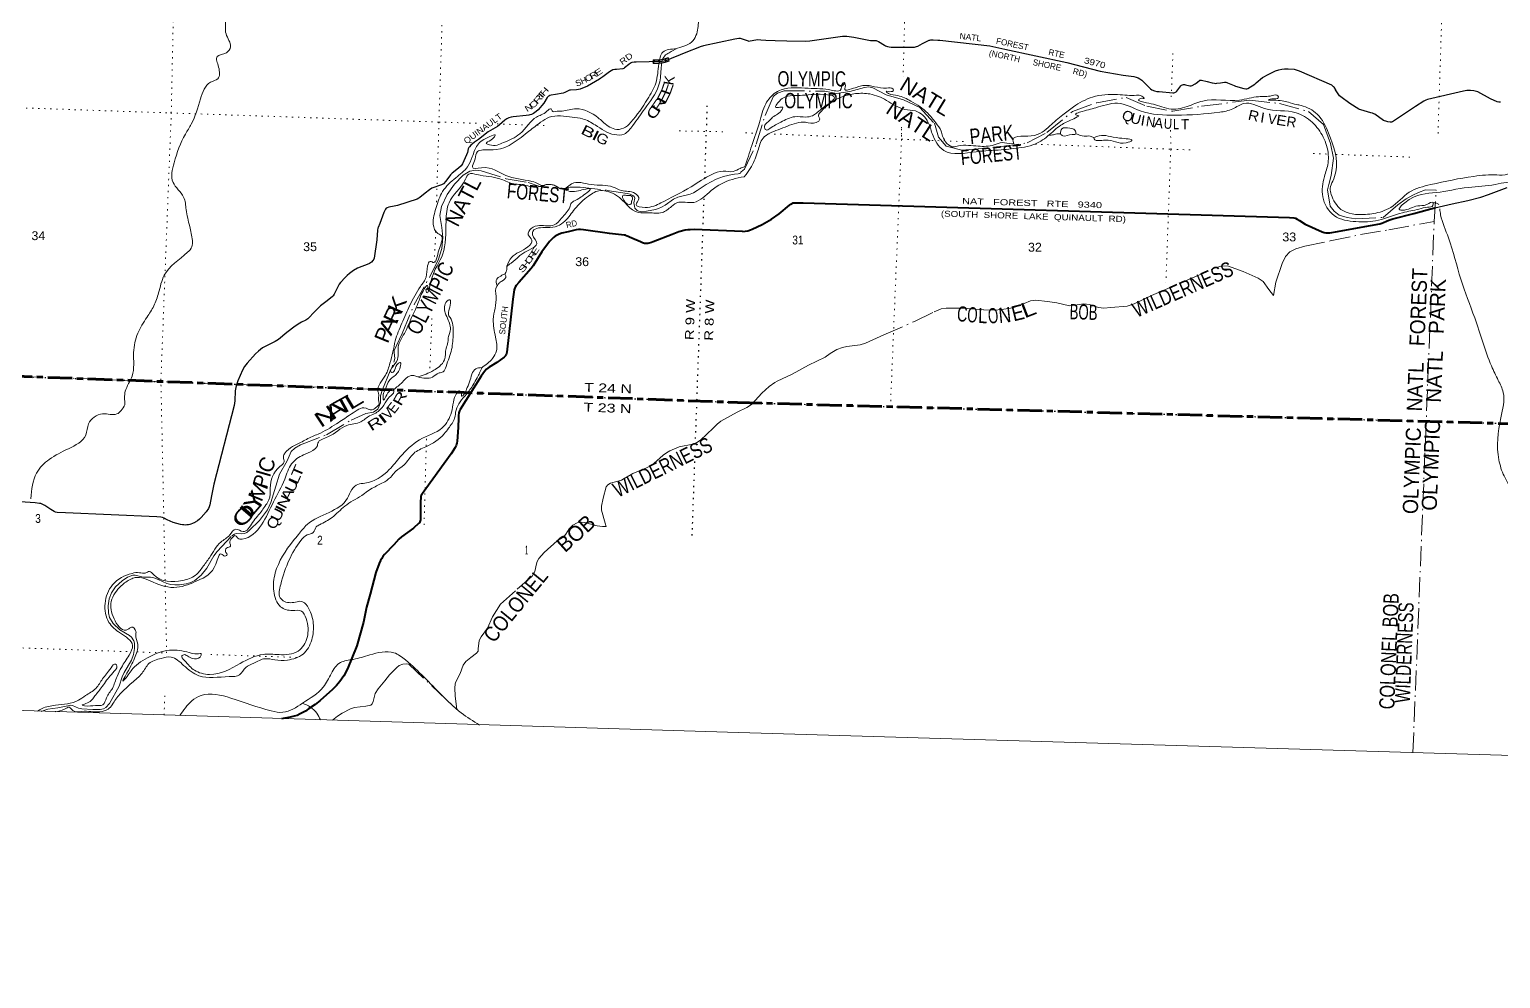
# Model space of a CAD drawing. Header units: feet. Extents: x -745759 to -493183, y 5472 to 195788.
# Drawn here: x -697436 to -668343, y 5472 to 24254 of the extents above; entities that cross this region are included whole.
import ezdxf
from ezdxf.enums import TextEntityAlignment as Align

# ---------------------------------------------------------------- set-up
doc = ezdxf.new("R2010")
doc.units = ezdxf.units.FT
doc.header["$LTSCALE"] = 80
for name, pattern in [('DOT_DASHED', [7.7, 5, -1.2, 0.3, -1.2]), ('DOTTED', [1.5, 0.3, -1.2]), ('LONG_DASH_SHORT_DASH', [9.9, 6, -1.2, 1.5, -1.2])]:
    doc.linetypes.add(name, pattern=pattern)
for name, color, linetype, lineweight in [('11', 7, 'LONG_DASH_SHORT_DASH', 60), ('26', 7, 'Continuous', 40), ('29', 7, 'Continuous', 25), ('31', 7, 'Continuous', 13), ('39', 7, 'Continuous', 13), ('4', 7, 'Continuous', 13), ('44', 7, 'DOT_DASHED', 13), ('6', 7, 'DOTTED', 25), ('7', 7, 'DOTTED', 13)]:
    doc.layers.add(name, color=color, linetype=linetype, lineweight=lineweight)
for name, color, linetype in [('27', 7, 'Continuous'), ('30', 7, 'Continuous'), ('41', 7, 'Continuous')]:
    doc.layers.add(name, color=color, linetype=linetype)

msp = doc.modelspace()

# ---------------------------------------------------------------- linework, layer by layer
at = {"layer": '11'}
for p, q in [((-714484.61, 18001.32), (-683434.86, 16871.65)), ((-683434.86, 16871.65), (-652376.61, 16017.73))]:
    msp.add_line(p, q, dxfattribs=at)
at = {"layer": '26'}
for points in [[(-683332.39, 20256.7), (-683278.54, 20259.98), (-683227.96, 20271.12), (-683174.34, 20287.31), (-683141.86, 20300.77), (-682945.62, 20393.69), (-682759.55, 20501.92), (-682610.87, 20603.43), (-682404.1, 20778.7), (-682378.65, 20797.01), (-682355.39, 20811.18), (-682331.11, 20819.28), (-682301.98, 20824.03), (-682136.83, 20821.11), (-672515.11, 20533.36), (-672429.83, 20525.72), (-672395.43, 20515.6), (-672362.94, 20500.58), (-672316.52, 20473.08), (-672206.73, 20401.15), (-671872.72, 20250.03), (-671832.94, 20236.2), (-671798.54, 20230.13), (-671760.1, 20228.1), (-671722.2, 20229.4), (-671570.23, 20257.11), (-671099.45, 20342.85)], [(-671099.45, 20342.85), (-670733.41, 20409.51), (-670688.23, 20419.94), (-670656.36, 20431.57), (-670599.71, 20455.87), (-670553.17, 20480.16), (-670512.2, 20494.85), (-670474.58, 20506.6), (-670056.33, 20611.03), (-669651.22, 20723.05)], [(-683332.39, 20256.7), (-684288.58, 20292.17), (-684366.15, 20290.76), (-684412.43, 20290.76), (-684469.6, 20281.22), (-684591.43, 20245.12), (-684722.81, 20198.49), (-685099.15, 20047.64), (-685135.91, 20034.02), (-685178.1, 20022.9), (-685208.05, 20017.68), (-685238, 20014.95), (-685270.66, 20019.04), (-685310.14, 20031.3), (-685348.38, 20047), (-685522.82, 20123.65), (-685627.97, 20169.55), (-685649.75, 20179.08), (-685675.61, 20184.53), (-685729.8, 20191.36), (-685966.59, 20213.75), (-686478.71, 20286.67), (-686537.63, 20292.17), (-686578.75, 20292.81), (-686623, 20286.67), (-686782.75, 20250.34), (-686906.12, 20221.3), (-686958.52, 20202.92), (-687002.08, 20182.49), (-687040.19, 20159.33), (-687072.19, 20134.13), (-687152.22, 20053.6), (-687304.5, 19849.28), (-687475.31, 19577.06), (-687514.58, 19523.95), (-687757.02, 19244.21), (-687807.24, 19188.89), (-687830.38, 19150.75), (-687837.18, 19137.13), (-687848.68, 19102.27), (-687875.48, 18915.73), (-687995.6, 17865.64), (-688009.38, 17816.66), (-688024.36, 17792.14), (-688049.4, 17768.74), (-688196.07, 17665.01), (-688344.38, 17571.42), (-688394.6, 17530.63), (-688434.08, 17487.05), (-688505.85, 17391.6), (-688915.94, 16734.66), (-688929.56, 16705.25), (-688941.81, 16667.12), (-688949.98, 16615.36), (-688952.22, 16564.58), (-688959.06, 16373.31), (-688976.61, 16107.83), (-688981.98, 16064.43), (-688987.42, 16048.08), (-688996.95, 16019.48), (-689019.43, 15980.31), (-689096.36, 15856), (-689596.37, 15161.88), (-689665.98, 15070.83), (-689689.6, 15032.09), (-689694.56, 15020.44), (-689698.65, 14990.47), (-689704.27, 14903.59), (-689704.95, 14546.81), (-689706.14, 14526.7), (-689712.26, 14512.4), (-689718.39, 14496.74), (-689733.47, 14481.28), (-689839.56, 14386.21), (-690075.36, 14211.01), (-690130.15, 14165.09), (-690231.94, 14055.21), (-690416.04, 13862.08), (-690446.64, 13822.55), (-690468.42, 13787.14), (-690492.92, 13742.19), (-690519.04, 13684.25), (-690585.78, 13507.17), (-690697.79, 13077.68), (-690769.49, 12818.12), (-690828.27, 12525.86), (-690961.83, 12056.8), (-691144.94, 11603.82), (-691220.49, 11464.22), (-691297.39, 11350.48), (-691364.78, 11268.08), (-691444.4, 11189.76), (-691683.97, 10971.84), (-691785.39, 10893.53), (-691915.37, 10808.39), (-691977.32, 10764.13), (-692081.44, 10710.33), (-692142.02, 10679.69), (-692203.6, 10662.67), (-692280.82, 10645.41), (-692450.35, 10613.37)]]:
    msp.add_lwpolyline(points, dxfattribs=at)
at = {"layer": '29'}
for points in [[(-683218.54, 24017.64), (-683351.39, 24065.56), (-683375.89, 24072.37), (-683408.35, 24073.39), (-683483.42, 24062.84), (-684102.76, 23925.27), (-684169.37, 23906.47), (-684252.49, 23878.96), (-684387.71, 23825.41), (-684747.4, 23676.71), (-684851.42, 23633.8), (-684882.72, 23624.27), (-684922.57, 23620.34), (-685436.45, 23608.07), (-685478.24, 23605.88), (-685522.48, 23597.03), (-685538.82, 23591.58), (-685549.03, 23585.45), (-685585.12, 23560.85), (-685666.09, 23491.47), (-685679.7, 23480.57), (-685703.06, 23472.24), (-685826.23, 23462.44), (-685856.65, 23460.14), (-685900.21, 23450.61), (-685934.24, 23436.99), (-685966.86, 23414.94), (-686098.7, 23315.45)], [(-683218.54, 24017.64), (-683107.2, 24043.12), (-683073.81, 24048.18), (-683037.48, 24051.66), (-682970.62, 24049.19), (-682870.55, 24040.62), (-682689.29, 24037.22), (-682455.74, 24030.23), (-682079.13, 24023), (-682002.46, 24027.92), (-681354.85, 24118.28), (-681316.55, 24123.08), (-681270.02, 24119.03), (-681133.75, 24099.57), (-680805.13, 24037.32), (-680773.8, 24034.51), (-680713.1, 24034.51), (-680693.87, 24033.49), (-680676.4, 24029.44), (-680643.29, 24015.27), (-680528.97, 23940.36), (-680508.11, 23929.65), (-680469.28, 23917.08), (-680433.88, 23909.99), (-680392.91, 23902.4), (-680355.88, 23898.89), (-679962.45, 23900.88), (-679932.1, 23902.91), (-679912.34, 23905.78), (-679890.62, 23913.03), (-679869.38, 23922.14), (-679775.27, 23974.26), (-679640.34, 24038.78), (-679626.58, 24043.61), (-679608.37, 24044.63), (-679561.83, 24045.64), (-679472.93, 24043.85), (-679431.83, 24041.08), (-678442.69, 23926.34), (-678144.39, 23860.97), (-676919, 23598.52), (-676259.07, 23429.59), (-675804.15, 23345.42), (-675598.64, 23319.33), (-675552.1, 23309.21), (-675511.63, 23295.03), (-675475.21, 23276.81), (-675438.31, 23247.79), (-675266.09, 23077.31), (-675238.49, 23058.16), (-675187.9, 23039.94), (-675139.34, 23027.79), (-675092.44, 23021.72), (-674825.73, 23001.47), (-674803.98, 22999.95), (-674784.64, 23004.45), (-674770.6, 23010.08), (-674759.47, 23018.18), (-674746.82, 23031.84), (-674665.77, 23137.99), (-674650.21, 23149.77), (-674630.99, 23156.86), (-674612.78, 23160.91), (-674594.57, 23160.91), (-674574.33, 23156.86), (-674488.54, 23134.7), (-674469.12, 23134.59), (-674460.01, 23135.6), (-674442.82, 23141.67), (-674380.5, 23175.83), (-674360.87, 23189.25), (-674303.21, 23237.84), (-674289.81, 23247.21), (-674281.51, 23251.5), (-674270.58, 23252.27), (-674256.67, 23249.99), (-674143.31, 23223.17), (-674043.21, 23195.34), (-674001.33, 23186.67), (-673974.42, 23185.22), (-673953.17, 23187.24), (-673884.08, 23199.29), (-673801.93, 23207.99), (-673793.59, 23207.75), (-673774.87, 23207.75), (-673754.13, 23203.19), (-673739.97, 23197.62), (-673613.79, 23140.8), (-673588.22, 23132.33), (-673421.8, 23083.23), (-673379.98, 23075.34), (-673362.11, 23077.16), (-673341.87, 23087.28), (-673201.74, 23172.83), (-673173.94, 23193.57), (-673049, 23299.36), (-673025.22, 23318.08), (-672951.04, 23352.87)], [(-686098.7, 23315.45), (-686134.33, 23285.8), (-686163.45, 23266.59), (-686399.82, 23131.73), (-686547.45, 23071.29), (-686574.68, 23063.11), (-686615.93, 23056.63), (-686736.66, 23050.86), (-686757.07, 23048.13), (-686780.21, 23038.6), (-686846.91, 23007.27), (-686884.04, 22991.42), (-687032, 22964.33), (-687118.47, 22949.38), (-687145.69, 22942.57), (-687163.93, 22934.68), (-687177, 22924.86), (-687194.69, 22903.07), (-687263.49, 22797.05), (-687375.11, 22659.84), (-687413.16, 22627.26), (-687470.33, 22590.49), (-687507.08, 22572.78), (-687537.03, 22561.89), (-687558.81, 22555.08), (-687612.7, 22547.19), (-687867.16, 22525.85), (-687909.99, 22518.3), (-687953.55, 22503.32), (-687993.03, 22486.98), (-688034.66, 22459.13), (-688138, 22367.79), (-688180.03, 22335.2), (-688317.67, 22254.75), (-688363.18, 22224.68), (-688557.9, 22072.23), (-688632.11, 22023.21), (-688675.62, 21989.66), (-688709.69, 21960.55), (-688733.52, 21932.63), (-688748.49, 21913.56), (-688757.65, 21891.74), (-688774.35, 21819.58), (-688790.13, 21771.92), (-688869, 21593.25), (-688898.22, 21552.63), (-688948.52, 21509.35), (-689078.88, 21411.1), (-689109.88, 21378.97), (-689199.48, 21248), (-689250.08, 21200.55), (-689284.11, 21178.75), (-689325.32, 21163.7), (-689440.65, 21125.64), (-689478.23, 21110.58), (-689522.32, 21082.05), (-689612.61, 21012.47), (-689717.65, 20924.74), (-689733.99, 20912.48), (-689767.76, 20896.94), (-690158.68, 20768.11), (-690225.91, 20753.7), (-690330.19, 20735.42), (-690363.81, 20726.27), (-690379.19, 20716.35), (-690391.44, 20698.64), (-690427.59, 20631.74), (-690505.9, 20412.73), (-690540.49, 20337.03), (-690545.93, 20317.96), (-690552.81, 20283.34), (-690565.68, 20092.28), (-690621.47, 19728.89), (-690627.85, 19705.39), (-690641.89, 19678.5), (-690673.88, 19649.21), (-690708.59, 19624.02), (-690756.49, 19599.02), (-690865.81, 19560.68), (-690947.48, 19526.63), (-691024.39, 19483.4), (-691109.46, 19425.84), (-691155.74, 19383.62), (-691194.4, 19346.22), (-691283.69, 19246.06), (-691310.91, 19210.64), (-691344.52, 19145.85), (-691407.59, 19015), (-691429.34, 18984.55), (-691444.31, 18969.57), (-691512.1, 18907.79), (-691575.55, 18859.79)], [(-672951.04, 23352.87), (-672792.93, 23432.78), (-672728.3, 23455.25), (-672671.64, 23466.39), (-672614.99, 23473.47), (-672581.6, 23474.49), (-672541.83, 23473.66), (-672421.76, 23465.38), (-672367.13, 23449.18), (-672325.3, 23436.94), (-671688.94, 23153.8), (-671660.98, 23133.35), (-671648.37, 23121.85), (-671638.73, 23111.08), (-671609.11, 23060.69)], [(-668342.43, 22813.13), (-668376.98, 22813.37), (-668412.55, 22821.28), (-668539.26, 22877.1), (-668792.94, 23015.07), (-668819.88, 23025.71), (-668873.96, 23038.8), (-668937.2, 23042.75), (-669012.29, 23042.75), (-669078.62, 23033.41), (-669786.19, 22868.1), (-669823.47, 22854.91), (-669861.01, 22835.13), (-670025.18, 22730.93), (-670458.78, 22436.69), (-670479.97, 22425.85), (-670501.26, 22419.88), (-670526.95, 22417.9), (-670572.4, 22422.85), (-670614.89, 22435.7), (-670636.62, 22443.61), (-670655.87, 22451.12), (-670831.76, 22573.13), (-670852.61, 22585.22), (-670874.24, 22594.88), (-670906.85, 22605.75), (-671107.37, 22658.92), (-671130.64, 22667.05), (-671147.93, 22676.94), (-671326.3, 22789.67), (-671503.1, 22919.17), (-671525.37, 22941.9), (-671609.11, 23060.69)], [(-669651.22, 20723.05), (-669641.81, 20725.65), (-669297, 20800.01), (-668988.68, 20867.41), (-668730.16, 20934.33), (-668580.14, 20984.22), (-668209.24, 21122.32)], [(-691575.55, 18859.79), (-691677.66, 18782.54), (-691827.7, 18640.63), (-691894.85, 18562.33), (-691929.57, 18528.96), (-691969.56, 18502.46), (-692053.44, 18462.22), (-692088.14, 18442.47), (-692183.31, 18380.92), (-692346.79, 18257.62), (-692509.43, 18119), (-692574.76, 18076.09), (-692751.04, 17994.37), (-692824.85, 17951.79), (-692903.5, 17888.13), (-692966.06, 17831.74), (-693132.18, 17649.78), (-693180.25, 17585.23), (-693219.29, 17513.58), (-693313.22, 17301.61), (-693345.88, 17203.04), (-693363.58, 17132.21), (-693366.74, 17099.88), (-693377.19, 16903.4), (-693389.11, 16812.39), (-693787, 15257.96), (-693833.63, 15023.74), (-693870.97, 14843.67), (-693882.88, 14805.21), (-693896.93, 14773.97), (-693939.03, 14710.2), (-694040.3, 14593.52), (-694072.09, 14564.14), (-694112.24, 14532.81), (-694159.88, 14501.48), (-694168.05, 14496.72), (-694213.99, 14475.93), (-694242.24, 14464.71), (-694262.99, 14459.59), (-694288.52, 14453.13), (-694320.16, 14448.69), (-694350.45, 14447), (-694380.05, 14448.69), (-694411.7, 14451.09), (-694447.89, 14456.58), (-694591.31, 14499.89), (-694710.32, 14550.42), (-694769.34, 14579.45), (-694802.01, 14593.07), (-694837.43, 14599.21), (-694913.63, 14606.69), (-696724, 14685.53)], [(-696724, 14685.53), (-696889.83, 14693.12), (-696918.64, 14697.94), (-696947.22, 14711.56), (-697014.58, 14751.91), (-697130.98, 14831.42), (-697183.92, 14858.62), (-697212.65, 14869.55), (-697235.79, 14875), (-697321.88, 14885.62), (-697818.08, 14917.07)]]:
    msp.add_lwpolyline(points, dxfattribs=at)
at = {"layer": '31'}
for p, q in [((-685103.88, 23578.78), (-685102.64, 23653.76)), ((-684781.78, 23623.31), (-684804.63, 23694.74))]:
    msp.add_line(p, q, dxfattribs=at)
for points in [[(-685103.88, 23578.78), (-684986.2, 23576.83), (-684924.76, 23582.3), (-684867.12, 23595.82), (-684781.78, 23623.31)], [(-685102.64, 23653.76), (-684991.52, 23651.93), (-684938.23, 23657.55), (-684884.62, 23668.98), (-684804.63, 23694.74)], [(-684791.82, 23628.47), (-684869.26, 23603.53), (-684926.03, 23590.22), (-684986.49, 23584.84), (-685095.75, 23586.65), (-685094.77, 23645.63)], [(-685094.77, 23645.63), (-684991.17, 23643.92), (-684936.97, 23649.64), (-684882.55, 23661.24), (-684809.8, 23684.68), (-684791.82, 23628.47)]]:
    msp.add_lwpolyline(points, dxfattribs=at)
at = {"layer": '31', "linetype": 'DOTTED', "lineweight": 100}
msp.add_arc((-685035.26, 24268.52), 655.78, 264.04834, 291.63876, dxfattribs=at)
at = {"layer": '39'}
msp.add_line((-680491.47, 23008.69), (-680477.85, 23028.29), dxfattribs=at)
for points in [[(-687684.07, 42084.18), (-687864.32, 42061.72), (-688042.77, 42273.27), (-688207.68, 42768.89), (-688792.81, 43062.1), (-689691.75, 43379.53), (-690145.04, 43394.09), (-690335.53, 43186.33), (-690664.7, 42932.58), (-690910.54, 42637.81), (-690962.3, 42417.52), (-691081.25, 41937.08), (-691083.03, 41402.43), (-691123.24, 41165.62), (-690986.88, 40660.83), (-690889.65, 40252.14), (-690704.72, 39812.38), (-690491.49, 39555.32), (-689920.99, 38945.79), (-689581.78, 37994.61), (-689599.9, 37333.37), (-689573.65, 36973.36), (-689729.82, 36766.51), (-689736.05, 36520.54), (-689678.54, 36310.87), (-689399.27, 36158.63), (-689420.62, 35822.35), (-689626.93, 35443.59), (-689991.12, 34686.52), (-690087.56, 34336.51), (-690219.89, 34118.81), (-690364.09, 34028.61), (-690558.18, 33292.3), (-690584.33, 32812.92), (-690651.14, 32504.33), (-690789.55, 32105.22), (-690777.01, 31697.23), (-690992.22, 31413.59), (-691105.17, 31112.53), (-691228.77, 30914.73), (-691582.52, 30349.01), (-691879.85, 29781.48), (-691959.16, 29461.19), (-692084.98, 29257.4), (-692283.95, 28977.27), (-692359.64, 28584.22), (-692470.67, 28460.67), (-692637.73, 28229.96), (-692626.09, 27975.35), (-692644.65, 27842.77), (-692821.88, 27789.95), (-692953.14, 27604.5), (-692767.52, 27245.42), (-692841.16, 26733.26), (-692746.9, 26597.06), (-692640.75, 26153.78), (-692868.99, 25902.83), (-692935.04, 25676.95), (-693068.75, 25297.87), (-693235.34, 25081.27), (-693401.82, 25048.28), (-693559.38, 24980.7), (-693568.16, 24718.68), (-693560.05, 24298.72), (-693548.46, 24163.16), (-693458.12, 23910.05), (-693540.74, 23791.64), (-693722.81, 23714.76), (-693695.45, 23508.07), (-693713.29, 23276.6), (-693852.72, 23208.44), (-694053.31, 22879.94), (-694235.46, 22379.33), (-694351, 22181.27), (-694575.68, 21615.44), (-694596.77, 21226.69), (-694386.7, 20935.43), (-694336.52, 20687.65), (-694266.94, 20356.52), (-694213.88, 20074.35), (-694223.97, 19953.61), (-694310.36, 19843.39), (-694769.24, 19390.01), (-694881.86, 19038.5), (-694975.12, 18783.22), (-695113.84, 18555.64), (-695293.74, 18242.61), (-695375.14, 17859.83), (-695404.85, 17394.68), (-695540.02, 17092.33), (-695546.92, 16826.2)], [(-684619.43, 23882.32), (-684315.99, 24029.95), (-684240.82, 24166.76), (-684198.66, 24462.02), (-684144.02, 24647.92), (-683968.25, 24777.46), (-683633.07, 24849.42), (-683335.77, 24874.17), (-683192.4, 24870.72)], [(-684643.96, 23869), (-684908.47, 23802.82), (-684988.84, 23571.34), (-685049.95, 23191.95), (-685211.92, 22872.29), (-685543.82, 22416.85), (-685691.05, 22296.48), (-685860.95, 22281.76), (-686102.01, 22430.75), (-686188.29, 22504.15), (-686624.02, 22681.59), (-686901.78, 22638.05), (-687037.17, 22630.29), (-687085.59, 22629.83), (-687118.15, 22681.32), (-687202.44, 22633.58), (-687409.97, 22519.19), (-687737.68, 22188.71), (-688060.19, 22013.44), (-688338.01, 21967.89), (-688401.54, 21998.18), (-688310.6, 22063.86), (-688224.42, 22168.03), (-688330.46, 22133.1), (-688578.16, 21963.5), (-688678.74, 21730.65), (-688771.98, 21535.91), (-689005.19, 21317.41), (-689264.39, 21045.27), (-689391.98, 20728.54), (-689449.53, 20395.44), (-689356.75, 20214.9), (-689277.99, 20157.89), (-689280.96, 20069.2), (-689374.17, 19755.41), (-689438.59, 19638.43), (-689510.38, 19662.93), (-689561.7, 19575.8), (-689593.44, 19350.83), (-689702.47, 19166.68), (-689912.6, 18794.09), (-690069.74, 18437.96), (-690202.31, 18093.15), (-690248.08, 17870.64), (-690305.94, 17648.53), (-690394.57, 17411.26), (-690544.32, 17095.25), (-690528.41, 17028.15), (-690533.44, 16917.78), (-690520.32, 16848.31), (-690589.64, 16765.79), (-690655.6, 16723.52), (-690821.53, 16767.19), (-690954.23, 16718.99), (-691104.75, 16620.92), (-691364.6, 16449.69), (-691728.42, 16245.48), (-691840.91, 16198.65), (-692074.77, 16081.06), (-692232.8, 15999.38), (-692382.31, 15871.01), (-692413.21, 15791.29), (-692400.34, 15694.02), (-692482.02, 15603.83), (-692675.91, 15174.22), (-692699.79, 14942.95), (-692761.59, 14844.04), (-692835.89, 14733.44), (-693025.45, 14493.36), (-693210.83, 14317.72), (-693356.48, 14364.77), (-693473.21, 14251.49), (-693651.4, 14109.92), (-693875.56, 13800.33), (-694010.91, 13612.99), (-694151.43, 13452.05), (-694408.99, 13349.35), (-694985.75, 13470.79), (-695060.49, 13527.67), (-695144.23, 13496.06), (-695260.95, 13503.84), (-695406.61, 13490.36), (-695791.31, 13264.63), (-695940.8, 12896.14), (-695862.64, 12520.35), (-695637.85, 12307.31), (-695397.88, 12065.54), (-695464.87, 11871.97), (-695616.15, 11630.66), (-695700.8, 11451.78), (-695791.51, 11212.57)], [(-684619.43, 23882.32), (-684787.87, 23790.88), (-684872.56, 23731.05), (-684944, 23464.98), (-684993.35, 23135.65), (-685266.62, 22684.38), (-685501.6, 22352.95), (-685676.7, 22183.03), (-685866.68, 22170.97), (-686249.5, 22362.85), (-686495.53, 22483.75), (-686700.14, 22516.56), (-687155.99, 22515.06), (-687326.71, 22415.62), (-687558.57, 22237.44), (-688206.01, 21874.87), (-688468.38, 21869.17), (-688576.37, 21836.32), (-688623.61, 21690.54), (-688672.59, 21552.89), (-688675.22, 21534.81), (-688498.4, 21515.01), (-688015.45, 21362.28), (-687503.23, 21246.49), (-687351.73, 21187.61), (-687296.12, 21161.68), (-687216.41, 21181.9), (-687116.5, 21181.9), (-687044.65, 21167.3), (-686933.51, 21099.91), (-686821.25, 21119.01), (-686714.1, 21197.39), (-686325.27, 21184.89), (-685893.41, 21132.68), (-685730.3, 21064.89), (-685459.88, 21009.79), (-685384.96, 20898.42), (-685436.96, 20791.14), (-685259.48, 20730.95), (-684951.96, 20819.94), (-684348.25, 21141.55), (-683942.79, 21384.78), (-683716.73, 21450.15), (-683517.35, 21441.73), (-683382.16, 21503.97), (-683293.33, 21536.87)], [(-676680.77, 22538.43), (-676817.97, 22469.95), (-677041.22, 22357.67), (-677293.75, 22145.41), (-677591.62, 21966.8), (-677818.41, 21915.35), (-678220.26, 21870.18), (-678712.42, 21834.04), (-679355.28, 21858.73), (-679584.91, 22194.51), (-679660.82, 22414.68), (-679916.02, 22640.27), (-680122.77, 22670.73), (-680488.31, 22849.22), (-680813.08, 22976.05), (-681099.21, 22982.68), (-681796.18, 22612.38), (-681830.71, 22538.78), (-681806.19, 22483.57), (-681877.04, 22409.05), (-682086.49, 22417.4), (-682445.8, 22339.5), (-682631.54, 22266.44), (-682926.96, 22101.88), (-683029.46, 21850.78), (-683155.84, 21543.93), (-683263.67, 21381.76), (-683299.97, 21339.57)], [(-680477.85, 23028.29), (-680419.16, 23019.82), (-680346.91, 23051.44), (-680357.07, 23070.07), (-680484.84, 23093.22), (-680928.24, 23146.86), (-681181.09, 23074.59), (-681312.03, 23065.55), (-681302.99, 23109.89), (-681325.57, 23201.07), (-681344.77, 23193.86), (-681403.75, 23046.36), (-681456.52, 23033.93), (-681578.43, 23052), (-682033.62, 23087.59), (-682566.83, 23059.33), (-682706.24, 22984.87), (-682893.09, 22744.4), (-683011.7, 22362.66), (-683167.77, 21901.24), (-683233.24, 21691.18), (-683293.33, 21536.87)], [(-682806.56, 22442.17), (-682738.87, 22513.79), (-682550.59, 22669.49), (-682539.27, 22709.49), (-682595.62, 22713.21), (-682680.29, 22713.76), (-682633.18, 22803.11), (-682521.24, 22902.62), (-682148.76, 22949.86), (-681652.38, 22961.08), (-681517.12, 22900.5), (-681534.35, 22864.71), (-681678.97, 22752.07), (-681873.36, 22594.54), (-681951.46, 22546.47), (-682083.33, 22520.2), (-682296.88, 22526.65), (-682576.46, 22418.1), (-682796.05, 22293.6), (-682869.57, 22263.55), (-682899.51, 22339.1), (-682878.12, 22378.8), (-682806.56, 22442.17)], [(-665182.66, 22216.54), (-665244.52, 22180.57), (-665746.82, 21911.31), (-666028.98, 21653.55), (-666195.23, 21493.15), (-666271.94, 21489.03), (-666366.76, 21470.96), (-666754.62, 21465.68), (-667339.59, 21459.15), (-667739.99, 21356.27), (-667951.17, 21308.18), (-668136.57, 21311.77), (-668184.68, 21321.29), (-668152.2, 21328.38), (-668096.56, 21367.05), (-668099.29, 21409.49), (-668186.41, 21395.99), (-668416.94, 21374.72), (-668871.51, 21346.09), (-669723.45, 21182.22), (-670147.44, 21033.64), (-670513.62, 20732.02), (-670687.46, 20652.55), (-671015.99, 20591.87), (-671500.84, 20693.28), (-671691.48, 20985.51), (-671714.02, 21105.21), (-671661.08, 21252.9), (-671601.11, 21432.65), (-671742.94, 22197.49), (-671969.25, 22575.53), (-672288.58, 22748.59), (-672373.09, 22766.85), (-672540.15, 22812.03), (-672838.15, 22852.68), (-672932.97, 22861.72), (-672896.85, 22875.27), (-672782.58, 22880.54), (-672739.72, 22897.4), (-672746.47, 22939.97), (-672859.29, 22943.38), (-673130.17, 22921.31), (-673507.23, 22856.05), (-674233.35, 22836.87), (-674540.38, 22728.45), (-674903.9, 22682.41), (-675082.21, 22737.49), (-675452.45, 22827.83), (-675502.11, 22852.68), (-675456.96, 22888.82), (-675389.23, 22888.82), (-675434.54, 22934.49), (-675542.95, 22949.87), (-675915.58, 22963.15), (-676411.13, 22913.58), (-676790.02, 22723.29), (-677000.65, 22562.22), (-677255.32, 22345.99), (-677628.47, 22145.44), (-677980.77, 22033.04), (-677971.75, 21998.47), (-678000.2, 21991.26), (-678199.15, 22013.41), (-678360.23, 21969.56), (-678671.78, 21942.46), (-679062.21, 21946.7), (-679161.61, 21927.52), (-679376.83, 22141.82), (-679408.04, 22241.61), (-679513.88, 22406.2), (-679669.4, 22594.48), (-680004.81, 22834.61), (-680265.64, 22943.02), (-680446.25, 22983.68), (-680491.47, 23008.69)], [(-665164.28, 22101.26), (-665170.51, 22095.62), (-665236.52, 22047.19), (-665517.91, 21895.58), (-665748.18, 21723.93), (-666159.06, 21421.27), (-666276.46, 21367.07), (-666691.49, 21354.83), (-667161.44, 21349), (-667612.96, 21272.21), (-667874.84, 21227.03), (-668014.81, 21208.96), (-668217.99, 21222.52), (-668449.02, 21184.03), (-668981.07, 21127.49), (-669613.33, 21025.57), (-670238.68, 20820.54), (-670337.58, 20686.35), (-670285.45, 20676.7), (-669982.37, 20762.36), (-669802.82, 20788.3), (-669677.89, 20827.8), (-669679.63, 20771.36), (-669784.76, 20734.66), (-669956.34, 20698.52), (-670281.43, 20626.25), (-670760.04, 20477.18), (-671202.53, 20450.07), (-671631.73, 20568.12), (-671860.24, 20940.17), (-671827.76, 21340.65), (-671754.93, 21610.8), (-671749.91, 21774.05), (-671852.07, 22124.13), (-672066.94, 22415.08), (-672386.64, 22604.23), (-673010.31, 22687.7), (-673418.56, 22788.81), (-673639.66, 22680.5), (-673897.74, 22615.68), (-674761.63, 22556.8), (-675467.7, 22642.97), (-675918.83, 22791.77), (-676346.45, 22703.61), (-676671.55, 22613.26), (-676746.19, 22574.7), (-676680.77, 22538.43)], [(-677275.12, 22159.68), (-677184.16, 22168.32), (-677098.86, 22187.94), (-677048.5, 22186.41)], [(-677047.6, 22185.75), (-677017.13, 22288.35), (-676861.58, 22297.77), (-676759.89, 22260.4), (-676748.21, 22181.37), (-676815, 22173.3), (-676997.24, 22148.55), (-677048.5, 22186.41)], [(-676737.39, 22188.88), (-676580.1, 22139.98), (-676459.04, 22142.37), (-676391.35, 22114.1)], [(-676391.35, 22114.1), (-676279.37, 22149.04), (-675879.53, 22102.66), (-675634.93, 22056.93), (-675745.27, 22009.83), (-676162.99, 22064.83), (-676380.07, 22087.53), (-676391.35, 22114.1)], [(-687276.68, 21156.69), (-687464.49, 21132.72), (-687620.62, 21168), (-687887.62, 21204.83), (-688132.58, 21297.44), (-688585.59, 21380.6), (-688746.56, 21391.83), (-688812.59, 21287.01), (-689137.75, 20824.2), (-689196.13, 20460.32), (-689259.26, 19814.27), (-689509.09, 19216.17), (-689580.94, 19049.95), (-689594.41, 19099.37), (-689555.87, 19147.84), (-689560.7, 19184.32), (-689629.48, 19117.93), (-689738.86, 18863.17), (-689878.26, 18554.89), (-689998.46, 18278.28), (-690143.97, 17968.19), (-690179.89, 17678.78), (-690277.71, 17468.04), (-690265.69, 17465.64), (-690153.04, 17637.57), (-690103.87, 17660.2), (-690102.75, 17573.4), (-690225.88, 17389.7), (-690310.91, 17319.8), (-690402.14, 17124.99), (-690437.82, 17023.23), (-690433.28, 16918.16), (-690388.47, 16991.37), (-690232.58, 17129.63), (-690227.95, 17087.1), (-690316.15, 16983), (-690426.51, 16819.07), (-690587.04, 16662.8), (-690707.93, 16606.16), (-690885.31, 16488.77), (-691155.89, 16418.77), (-691534.62, 16190.83), (-691732.48, 16064.01), (-691742.16, 16015.9), (-691834.05, 15922), (-692018.47, 15835.1), (-692250.25, 15658.93), (-692387.51, 15354.63), (-692610.35, 14903.75), (-692847.43, 14449.3), (-693229.93, 14169.02), (-693316.08, 14185.91), (-693358.78, 14235.71), (-693434.95, 14189.73), (-693472.57, 14090.05), (-693460.5, 14029.13), (-693540.42, 13991.34), (-693549.43, 13902.85), (-693524.53, 13863.71), (-693569.93, 13832.89), (-693637.21, 13871.37), (-693750.74, 13673.24), (-694106.45, 13349.72), (-694522.44, 13213.77), (-694991.02, 13313.57), (-695344.91, 13405.65), (-695430.67, 13374.11), (-695620.54, 13245.02), (-695816.43, 12936.54), (-695763.44, 12591.82), (-695522.87, 12368.19), (-695467.59, 12392.64), (-695420.04, 12427.43), (-695330.14, 12341.82), (-695332.5, 12271.27), (-695294.19, 12090.46), (-695355.89, 11813.99), (-695543.53, 11450.77), (-695586.93, 11359.34), (-695553.61, 11390.56), (-695389.04, 11607.22), (-695050.27, 11846.54), (-694610.38, 11973.65), (-694235.33, 11911.16), (-694090.48, 11900.45), (-694042, 11902.93), (-694041.13, 11868.6), (-694172.56, 11798.16), (-694284.1, 11840.08), (-694365.35, 11883.05)], [(-683299.97, 21339.57), (-683534.64, 21286.92), (-683953.53, 21064.3), (-684298.14, 20831.22), (-684465.49, 20832.56), (-684596.58, 20832.74), (-684738.49, 20750.53), (-684924.06, 20629.38), (-685190.4, 20625.83), (-685389.92, 20629.34), (-685824.27, 20969.04), (-685991.2, 21043.01), (-686141.69, 21066), (-686379.31, 20956.6), (-686649.99, 20702.99), (-686849.82, 20457.19), (-686988.05, 20364.78), (-687200.93, 20331.27), (-687479.71, 20257.49), (-687487.98, 20191.17), (-687401.18, 20012.84), (-687513.48, 19911.52), (-687679.84, 19822.03), (-687754.46, 19761.88), (-687912.17, 19629.74), (-687996.87, 19565.3)], [(-687996.87, 19565.47), (-687898.25, 19744.3), (-687580.77, 19950.01), (-687497.67, 20082.53), (-687570.65, 20191.81), (-687514.08, 20315.1), (-687346.78, 20372.27), (-687057.95, 20385.19), (-686912.33, 20517.72), (-686751.72, 20736.53), (-686716.65, 20820.15), (-686630.08, 20875.88), (-686407.16, 21028.12), (-686344.29, 21098.74), (-686431.13, 21095.48), (-686575.58, 21057.75), (-686747.16, 21048.25), (-686886.4, 21099.12)], [(-685525.39, 20860.56), (-685507.18, 20922.53), (-685528.26, 20955.49), (-685630.67, 20968.87), (-685699.23, 20969.06), (-685684.27, 20873.74), (-685572.14, 20789.43), (-685539.77, 20792.42), (-685528.01, 20842.49), (-685525.39, 20860.56)], [(-669668.93, 20821.42), (-669609.64, 20817.66), (-669562.65, 20783.58)], [(-669544.61, 20699.99), (-669528.01, 20587.23), (-669372.73, 20128.63), (-669127.75, 19308.22), (-668854.79, 18545.46), (-668523.13, 17593.32), (-668388.71, 17308.84), (-668291.14, 17071.87), (-668338.87, 16568.97), (-668376.55, 15736.93), (-668273.46, 15417.08), (-668016.93, 14907), (-667933.59, 14535.3), (-667788.44, 14206.11), (-667307.95, 13634.79), (-667191.2, 13300.41), (-667278.23, 13093.23), (-667560.98, 12881.89), (-668002.9, 12477.65), (-668041.21, 12281.1), (-667987.96, 12176.61), (-667873.78, 12086.41), (-667773.86, 12057.16), (-667618.46, 11995.98)], [(-688037.51, 19408.75), (-688001.92, 19479.27), (-687996.2, 19529.53), (-687996.87, 19565.47)], [(-688187.18, 19178.85), (-688195.09, 19311.95), (-688116.44, 19371.98), (-688030.61, 19405.54), (-688013.49, 19374.72), (-688093.56, 19272.37), (-688149.37, 19231.79), (-688181.55, 19185.29)], [(-689756.4, 17376.64), (-689464.01, 17375.31), (-689334.25, 17455.89), (-689256.89, 17477.62), (-689196.83, 17584.65), (-689086.7, 17922.11), (-689056.02, 18235.9), (-689118, 18552.66), (-689141.1, 18585.69), (-689141.82, 18684.58), (-689134.46, 18904.28), (-689179.86, 18873.45), (-689211.73, 18644.45), (-689151.99, 18501.29), (-689119.88, 18256.11), (-689148.77, 18176.33), (-689158.66, 18061.63), (-689194.95, 17941.73), (-689230.72, 17716.89), (-689327.92, 17584.82), (-689441.42, 17507.76), (-689593.21, 17431.93), (-689751.84, 17376.62)], [(-688489.85, 17560.14), (-688275.84, 17744.72), (-688200.33, 17891.61), (-688219.42, 18164.62), (-688262.13, 18515.07), (-688208.52, 18971.38), (-688187.46, 19178.53), (-688181.55, 19185.29)], [(-688487.68, 17561.86), (-688581.2, 17359.05), (-688658.66, 17223.14), (-688795.63, 17034.45), (-688999.94, 16719.97), (-689027.39, 16562.25), (-689149.12, 16360.35), (-689233.55, 16248.05), (-689598.99, 15995.46), (-689837.35, 15863.89), (-690026.43, 15637.93), (-690190.05, 15510.01), (-690265.54, 15423.66), (-690410.76, 15303.22), (-690628.29, 15191.16), (-690865.51, 15033.33), (-691199.45, 14818.07), (-691450.85, 14598.14), (-691699.75, 14452.78), (-691765.77, 14408.5), (-691823.88, 14299.39), (-691942.49, 14250.73), (-692067.15, 14141.74), (-692299.91, 13755.76), (-692467.42, 13270.82), (-692476.34, 13004.77), (-692271.81, 12909.41), (-692033.13, 12929.99), (-691914.5, 12799.06), (-691823.63, 12501.55), (-691852.7, 12175.6), (-692025.54, 11892.62), (-692334.01, 11775.41), (-692584.02, 11777.39), (-692776.82, 11801.74), (-692999.66, 11712.05), (-693157.82, 11626.33), (-693279.54, 11484.96), (-693488.53, 11447.29), (-694082.91, 11464.37), (-694386.61, 11669.85), (-694633.24, 11833.14), (-694833.77, 11807.3), (-695073.19, 11704.02), (-695208.61, 11514.66), (-695410.65, 11323.41), (-695560.43, 11186.98), (-695728.02, 11000.68), (-695879.9, 10801.76), (-696040.88, 10752.46), (-696403.71, 10758.06), (-696574.62, 10773.64), (-696647, 10840.54), (-696740.95, 10805.22), (-696924.2, 10750.88)], [(-694365.35, 11883.05), (-694422.64, 11858.66), (-694373.16, 11770.31), (-694172.07, 11572.16), (-693872.31, 11489.89), (-693270.09, 11706.61), (-692816.36, 11885.74), (-692497.85, 11881.56), (-692122.37, 11952.23), (-691943.96, 12220.91), (-691965.64, 12596.91), (-692057.48, 12745.14), (-692234.63, 12754.87), (-692470.06, 12831.04), (-692604.92, 13140.05), (-692574.76, 13498.25), (-692218.72, 14132.49), (-692115.68, 14258.32), (-691943.66, 14456.58), (-691145.69, 14977.76), (-691061.31, 15148.58), (-690942.9, 15251.71), (-690802.94, 15275.47), (-690320.05, 15542.44), (-690101.88, 15793.7), (-689719.44, 16132.5), (-689271.74, 16372.36), (-689090.03, 16679.27), (-688980.09, 17071.22), (-688946.7, 17104.45), (-688899.5, 17068.63), (-688881.72, 16997.44), (-688842.78, 17027.72), (-688791.14, 17133.29), (-688731.1, 17279.12), (-688609.5, 17537.53), (-688488.35, 17560.42)], [(-690229.9, 17128.22), (-690066.54, 17269.57), (-689906.89, 17399.63), (-689834.16, 17403.35), (-689756.4, 17376.64)], [(-695546.92, 16826.2), (-695708.33, 16643.74), (-695988.63, 16644.67), (-696265.41, 16449.77), (-696323.28, 16227.66), (-696665.15, 15956.16), (-697043.27, 15746.35), (-697294.34, 15475.97), (-697410.78, 14967.09)], [(-694459.91, 10674.48), (-694224.64, 10966.5), (-694041.55, 11073.61), (-693452.35, 11022.39), (-692658.09, 10770.89), (-692423.12, 10741.14), (-692035.87, 10922.4), (-691625.9, 11240.14), (-691465.48, 11513.44), (-691287.01, 11723.61), (-691030.74, 11788.01), (-690705.09, 11876.42), (-690227.67, 11919.6), (-689997.77, 11775.94), (-689286.69, 11086.49), (-688896.04, 10730.79), (-688538.35, 10488.92)], [(-695791.51, 11212.57), (-695912.76, 11024.77), (-695985.85, 10889.91), (-696127.55, 10874.29), (-696345.47, 10871.2), (-696391.4, 10884.78), (-696321.89, 10912.82), (-696156.06, 11046.72), (-696017.08, 11221.83), (-695841.69, 11460.35), (-695730.59, 11585.91), (-695706.14, 11653.73), (-695735.01, 11695.01), (-695822.19, 11621.14), (-695990.92, 11400.57), (-696124.19, 11215.18), (-696328.71, 11070.42), (-696466.86, 10980.03), (-696921.99, 10879.64), (-697186.25, 10817.51), (-697282.5, 10762.59)], [(-692038.83, 10920.72), (-691877.13, 10844.66), (-691754.2, 10721.67), (-691680.35, 10589.69)]]:
    msp.add_spline(points, degree=3, dxfattribs=at)
at = {"layer": '4'}
msp.add_lwpolyline([(-739699.92, 195787.95), (-708889.59, 194791.67), (-678077.93, 193837.75), (-647264.98, 192926.23), (-616450.81, 192057.09), (-585635.48, 191230.34), (-554819.03, 190445.97), (-524001.53, 189704), (-493183.05, 189004.41), (-497222.97, 5471.78), (-528293.91, 6177.09), (-559363.85, 6925.15), (-590432.73, 7715.93), (-621500.49, 8549.46), (-652567.08, 9425.72), (-683632.43, 10344.71), (-714696.49, 11306.44), (-745759.19, 12310.89)], close=True, dxfattribs=at)
msp.add_lwpolyline([(-739699.92, 195787.95), (-708889.59, 194791.67), (-678077.93, 193837.75), (-647264.98, 192926.23), (-616450.81, 192057.09), (-585635.48, 191230.34), (-554819.03, 190445.97), (-524001.53, 189704), (-493183.05, 189004.41), (-497222.97, 5471.78), (-528293.91, 6177.09), (-559363.85, 6925.15), (-590432.73, 7715.93), (-621500.49, 8549.46), (-652567.08, 9425.72), (-683632.43, 10344.71), (-714696.49, 11306.44), (-745759.19, 12310.89)], close=True, dxfattribs=at)
at = {"layer": '44'}
for points in [[(-683295.58, 21486.2), (-683061.24, 21981.82), (-682889, 22551.26), (-682726.65, 22925.44), (-682644.37, 22993.87), (-682509.73, 23035.88), (-681703.74, 23033.96), (-681472.6, 22984.14), (-681214.32, 23025.37), (-680920.49, 23103.2), (-680834.74, 23116.84), (-680754.57, 23095.1), (-680490.78, 22961.39), (-680149.28, 22858.44), (-679827.41, 22705.67), (-679540.39, 22398.7), (-679460.13, 22118.07), (-679304.14, 21944.05), (-678996.14, 21866.29), (-678264.84, 21927.08), (-677706.2, 22009.16), (-677315.25, 22211.18), (-676807.05, 22627.43), (-676330.25, 22802.69), (-675744.72, 22908.16), (-675338.83, 22734.73), (-674826.01, 22632.7), (-674254.69, 22734.57), (-673304.01, 22853.31), (-672715.5, 22789.34), (-672141.9, 22631.06), (-671843.42, 22370.12), (-671709.51, 21997.16), (-671649.75, 21705.05), (-671696.38, 21359.67), (-671739.94, 21183.56), (-671765.23, 21079.48), (-671712.42, 20757.33), (-671630.6, 20655.29), (-671532.32, 20580.58), (-671373.63, 20529.77), (-671206.14, 20504.29), (-670663.17, 20534.42), (-670375.59, 20783.88), (-670207.96, 20901.47), (-670079.81, 20970.6), (-669969.21, 21024.97), (-669828.79, 21076), (-669617.21, 21075.72)], [(-690453.41, 17127), (-690229.08, 17668.12), (-690209.3, 17743.91), (-690224.19, 17861.16), (-690220.28, 17898.92), (-690063.79, 18237.07), (-689827.49, 18808.14), (-689502.89, 19390.18), (-689351.61, 19690.67), (-689277.94, 19916.09), (-689258.31, 20133.63), (-689279.8, 20333.44), (-689318.95, 20574.39), (-689286.5, 20751.79), (-689173.49, 20990.11), (-689029.74, 21189.91), (-688858.52, 21372.38), (-688729.17, 21447.67), (-688606.04, 21469.77), (-688502.76, 21457.79), (-688006.41, 21297.3), (-687574.3, 21222.61), (-687345.49, 21144.59), (-687231.28, 21178.64), (-687144.49, 21183.95), (-687060.07, 21172.7), (-686943.69, 21104.25), (-686888.16, 21099.76), (-686743.25, 21132.46), (-686542.28, 21133.05), (-686007.79, 21067.02), (-685614.27, 21008.47), (-685552.77, 20992.76), (-685506.46, 20969.15), (-685477.5, 20944.68), (-685463.63, 20915.31), (-685484.15, 20818.72), (-685473.1, 20756.3), (-685461.03, 20718.53), (-685446.31, 20694.19), (-685418.67, 20670.84), (-685385.12, 20655.37), (-685330.38, 20646.6), (-685230.99, 20660.12), (-685057.07, 20692.16), (-684996.39, 20709.2), (-684937.44, 20734.79), (-684866.65, 20778.14), (-684700.42, 20894.96), (-684613.69, 20934.97), (-684370.5, 20993.53), (-684304.76, 21019.4), (-684231.01, 21063.26), (-684055.48, 21187.55), (-683854.5, 21288.42), (-683710.1, 21341.11), (-683540.47, 21380.45), (-683491.08, 21389.19), (-683420.03, 21392.77), (-683392.81, 21399.19), (-683383.52, 21405.31), (-683369.34, 21431.22), (-683362.69, 21437.85), (-683296.06, 21485.85)], [(-670075.89, 9938.43), (-669656.06, 20451.88), (-669617.21, 21075.72)], [(-683440.72, 16678.05), (-683250.46, 16769.59), (-683195.33, 16803.08), (-683150.05, 16837.86), (-682954.3, 17058.46), (-682808.46, 17190.2), (-682696.23, 17269), (-682649.59, 17295.64), (-682354.1, 17432.72), (-682029.18, 17611.03), (-681702.96, 17767.21), (-681598.3, 17838.14), (-681471.27, 17918.39), (-681358.41, 17962.45), (-681274.47, 17982.35), (-681006.56, 18009.89), (-680903.61, 18043.23), (-680536.39, 18209.64), (-679931.62, 18475.34), (-679546.02, 18667.77), (-679407.29, 18724.86), (-679306.78, 18740.4), (-678965.48, 18739.5), (-678564.96, 18706.57), (-678350.02, 18701.22), (-678212.2, 18713.04), (-677991.69, 18744.56), (-677890.09, 18777.28), (-677639.81, 18881.69), (-677530.99, 18894.29), (-677304.84, 18870.95), (-677116.94, 18844.84), (-676869.95, 18782.71), (-676714.61, 18805.84), (-676591.85, 18823.37), (-676473.72, 18807.61), (-676296.74, 18750.27), (-676190.21, 18740.62), (-676051.72, 18752.45), (-675727.53, 18780.03), (-675585.7, 18821.83), (-675243.12, 18987.53), (-674630.44, 19248.96), (-673997.08, 19529.81), (-673872.89, 19571.99), (-673742.69, 19573.85), (-673434.98, 19463.59), (-673134.58, 19331.65), (-673037.82, 19262.13), (-672926.27, 19107.97), (-672835.7, 18988.61), (-672787.23, 19250.07), (-672664.98, 19621.6), (-672595.12, 19757.18), (-672509.08, 19851.51), (-672390.36, 19914.78), (-672214.29, 19966.53), (-671711.15, 20066.84), (-671112.72, 20196.22), (-670551.6, 20288.65), (-669655.9, 20454.51)], [(-710748.51, 17865.39), (-700146.52, 17479.66), (-690453.41, 17127)], [(-697206.13, 10759.7), (-697134.34, 10786.42), (-697073.61, 10800.45), (-696875.1, 10830.29), (-696641.32, 10874.95), (-696614.34, 10879.32), (-696583.96, 10876.14), (-696467.92, 10822.73), (-696399.75, 10809.91), (-696182.16, 10796.69), (-696034.01, 10799.26), (-695970.59, 10809.26), (-695924.74, 10835.83), (-695855.54, 10915.43), (-695663.49, 11259.81), (-695600, 11443.87), (-695562.49, 11525.36), (-695418.95, 11775.82), (-695381.27, 11883.82), (-695359.2, 12003.5), (-695358.44, 12106.75), (-695371.49, 12152.67), (-695417.04, 12224.51), (-695457.18, 12260.46), (-695648.1, 12374.68), (-695781.24, 12495.49), (-695850.93, 12614.13), (-695873.88, 12707.22), (-695878.97, 12849.92), (-695859.45, 12985.03), (-695812.43, 13103.62), (-695731.36, 13220.58), (-695599.25, 13342.45), (-695493.5, 13416.72), (-695390.06, 13451.73), (-695342.37, 13451.41), (-695184.16, 13416.17), (-695044.33, 13414.67), (-694973.18, 13403.6), (-694887.3, 13368.4), (-694720.66, 13287.13), (-694640.25, 13269.73), (-694560.92, 13262.75), (-694468.52, 13264.44), (-694333.5, 13284.88), (-694246.63, 13309.61), (-694164.31, 13348.96), (-694041.78, 13452.98), (-693928.94, 13595.04), (-693791.47, 13838.05), (-693721.19, 13925.79), (-693436.34, 14230.37), (-693378.48, 14268.47), (-693349.81, 14276.43), (-693250.96, 14270.19), (-693183.94, 14275.78), (-693137.43, 14296.61), (-693087.44, 14336.74), (-692888.89, 14536.77), (-692727.06, 14745.86), (-692662.83, 14890.84), (-692561.45, 15217.82), (-692493.92, 15455.08), (-692338.87, 15718.14), (-692257.34, 15903.78), (-692188.78, 15967.17), (-692074.4, 16032.52), (-691560.79, 16233.41), (-691074.57, 16523.01), (-690785.23, 16656.35), (-690634.98, 16677.37), (-690545.74, 16739.36), (-690495.74, 16866.69), (-690492.67, 17005.4), (-690453.41, 17127)], [(-691441.15, 10582.44), (-691345.74, 10667.39), (-691253.21, 10724.52), (-691085.86, 10809.23), (-691007.08, 10837.28), (-690783.42, 10863.67), (-690686.46, 10882.36), (-690660.59, 10909.7), (-690639.74, 10956.67), (-690596.26, 11110.98), (-690541.48, 11207.18), (-690410.83, 11366.34), (-690314.55, 11480.92), (-690168.93, 11629.78), (-690124.09, 11664.23), (-690051.25, 11693.78), (-689988.25, 11701.66), (-689934.01, 11691.74), (-688981.71, 10798.74), (-689018.54, 11067.61), (-689024.51, 11219), (-689016.64, 11301.74), (-689004.85, 11346.75), (-688919.08, 11505.62), (-688861.16, 11671.43), (-688804.01, 11744.99), (-688709.25, 11828.06), (-688591.96, 11911.97), (-688563.81, 11953.82), (-688558.86, 11998.73), (-688539.16, 12161.83), (-688505.73, 12231.59), (-688378.26, 12404.04), (-688280.11, 12630.4), (-688121.01, 12878.66), (-687789.54, 13179.01), (-687495.67, 13436.7), (-687440.31, 13528.69), (-687410.93, 13681.48), (-687396.31, 13726.84), (-687360.87, 13785.94), (-687258.74, 13904.02), (-686999.98, 14132.93), (-686883.24, 14200.88), (-686830.27, 14262.69), (-686760.84, 14374.49), (-686692.46, 14441.96), (-686603.86, 14487.27), (-686517.56, 14504.07), (-686456.2, 14495.15), (-686207.03, 14431.65), (-686099.85, 14414.38), (-686033.01, 14415.78), (-686052.63, 14486.35), (-686122.09, 14740.34), (-686124.46, 14822.18), (-686091.82, 14976.99), (-686033.9, 15200.71), (-685996.48, 15243.77), (-685943.08, 15273.53), (-685726.34, 15332.11), (-685500.96, 15466.29), (-685234.32, 15575.1), (-685154.82, 15620.04), (-685090.7, 15666.11), (-684906.44, 15829.64), (-684837.84, 15876.15), (-684770.9, 15913.58), (-684583.75, 15992.48), (-684317.11, 16043.38), (-684238.34, 16077.09), (-684167.75, 16126.2), (-683912.72, 16363.23), (-683838.67, 16441.55), (-683765.37, 16504.04), (-683440.72, 16678.05)]]:
    msp.add_lwpolyline(points, dxfattribs=at)
at = {"layer": '6'}
for points in [[(-684080.26, 21298.56), (-684047.06, 22238.83), (-684027.26, 22831.19)], [(-684328.63, 14238.55), (-684234.77, 16922.12), (-684092.87, 20941.38)], [(-714484.61, 18001.32), (-710611.77, 17858.67), (-705450.6, 17671.98), (-700132.27, 17475.31), (-694824.42, 17283.59), (-684234.61, 16900.89), (-683434.86, 16871.65)], [(-683434.86, 16871.65), (-680406.94, 16787.49), (-669899.56, 16500.36), (-669776.06, 16496.73), (-652376.61, 16017.73)], [(-683434.86, 16871.65), (-680406.94, 16787.49), (-669899.56, 16500.36), (-669776.06, 16496.73), (-652376.61, 16017.73)]]:
    msp.add_lwpolyline(points, dxfattribs=at)
at = {"layer": '7'}
for p, q in [((-674822.67, 23779.45), (-674858.7, 22860.91)), ((-688187.52, 22383.3), (-687576.29, 22363.69)), ((-687398.82, 22357.99), (-687251.72, 22353.27)), ((-684584.69, 22245.6), (-683664.72, 22228.01)), ((-683273.33, 22207.32), (-683074.99, 22199.09)), ((-672048.56, 21797.67), (-671752.32, 21786.87)), ((-671598.84, 21781.27), (-670069.24, 21725.51)), ((-689402.83, 20262.07), (-689429, 19644.37)), ((-689402.83, 20262.07), (-689428.87, 19647.39)), ((-689475.98, 18535.1), (-689521.24, 17466.6)), ((-689584.32, 16151.54), (-689632.69, 14398.26)), ((-689584.32, 16151.54), (-689632.69, 14398.26)), ((-695310.57, 11935.29), (-694722.76, 11914.88)), ((-693851.64, 11885.07), (-692085.26, 11824.5)), ((-693851.64, 11885.07), (-692085.26, 11824.5)), ((-694772.26, 10684.68), (-694758.07, 11137.53)), ((-694772.26, 10684.68), (-694758.07, 11137.53))]:
    msp.add_line(p, q, dxfattribs=at)
for points in [[(-679195.22, 54456.11), (-679524.49, 43362.75), (-679714.19, 38032.38), (-679836.85, 32724.65), (-680042.71, 27392.63), (-680158.95, 23313.68)], [(-694722.76, 11914.88), (-694836.39, 17315.54), (-694631.36, 22599.69), (-694519.04, 27895.12), (-694289.58, 33198.1), (-694212.59, 38517.09), (-699587.37, 38671.48), (-699567.52, 33413.2), (-699762.59, 28081.6), (-699957.16, 22765.97), (-700145.74, 17480.3), (-700145.3, 17440.23)], [(-682791.41, 38127.88), (-683595.54, 38169.09), (-688889.46, 38330.42), (-689023.19, 33003.54), (-689172.19, 27697.43), (-689338.16, 22420.23), (-689387.11, 20744.41)], [(-669139.18, 37641.71), (-669283.46, 32356.65), (-669425.01, 27017.1), (-669580.58, 22187.96)], [(-714315.82, 23334.75), (-710568.78, 23152.41), (-705204.78, 22980.29), (-699901.28, 22779.95), (-694643.42, 22600.15), (-689338.16, 22420.23), (-688502.39, 22393.41)], [(-682829.05, 22188.89), (-680189.68, 22079.42), (-678894.21, 22031.68)], [(-680189.95, 22321.36), (-680189.68, 22079.42), (-680408.9, 16787.55)], [(-680189.91, 22281.36), (-680189.68, 22079.42), (-680408.9, 16787.55)], [(-674867.82, 22257.54), (-674865.92, 21883.24), (-674961.2, 19242.26)], [(-677544.74, 21981.95), (-674865.92, 21883.24), (-674426.97, 21867)], [(-714663.4, 12698.53), (-710668.17, 12419.5), (-705390.01, 12266.85), (-700086.2, 12101.1), (-695427.19, 11939.34)]]:
    msp.add_lwpolyline(points, dxfattribs=at)

# ---------------------------------------------------------------- texts
at = {"layer": '27'}
for s, rotation, width, p in [('(SOUTH  SHORE  LAKE  QUINAULT  RD)', 358.287, 1.2, (-679411.75, 20549.52)), ('NAT   FOREST   RTE   9340', 358.287, 1.35, (-678994.03, 20798.44)), ('RD', 13.246, 0.95, (-686809.11, 20319.48))]:
    msp.add_text(s, height=120, rotation=rotation, dxfattribs=dict(at, width=width)).set_placement(p)
for s, rotation, width, p in [('R', 55.893, 1.35, (-687442.04, 19750.06)), ('E', 56.893, 1.45, (-687383.85, 19840.24)), ('S', 49.086, 1.65, (-687634.09, 19487.38)), ('H', 53.52, 1.35, (-687570.51, 19573.29)), ('O', 53.893, 1.35, (-687504.81, 19663.41))]:
    msp.add_text(s, height=120, rotation=rotation, dxfattribs=dict(at, width=width)).set_placement(p, align=Align.CENTER)
msp.add_text('SOUTH', height=120, rotation=83.474, dxfattribs=at).set_placement((-688030.03, 18210.3))
at = {"layer": '30'}
for s, rotation, width, p in [('NATL', 353.383, 1.05, (-679048.26, 24065.1)), ('RD', 36.592, 1.2, (-685710.8, 23543.51)), ('3970', 345.642, 1.2, (-676588.29, 23586.12)), ('QUINAULT', 36.447, 1.1, (-688792.89, 21978.93))]:
    msp.add_text(s, height=120, rotation=rotation, dxfattribs=dict(at, width=width)).set_placement(p)
for s, rotation, p in [('FOREST', 347.639, (-678328.09, 23972.89)), ('RTE', 347.911, (-677292.34, 23750.07)), ('(NORTH', 347.639, (-678468.45, 23733.17)), ('SHORE', 347.911, (-677604.63, 23551.06)), ('RD)', 345.642, (-676811.54, 23374.89))]:
    msp.add_text(s, height=120, rotation=rotation, dxfattribs=at).set_placement(p)
for s, rotation, width, p in [('H', 25.264, 1.05, (-686451.48, 23186.98)), ('O', 29.707, 1.2, (-686346.95, 23244.46)), ('R', 29.707, 1.25, (-686252.74, 23296.25)), ('E', 33.412, 1.45, (-686149, 23359.98)), ('T', 49.872, 1.85, (-687271.17, 22910.44)), ('H', 49.019, 1.5, (-687206.26, 22985.05)), ('S', 20.72, 1.1, (-686559.91, 23139.36)), ('N', 32.363, 1.3, (-687530.22, 22654.01)), ('O', 37.748, 1.4, (-687424.73, 22730.36)), ('R', 47.872, 1.6, (-687334.5, 22830.64))]:
    msp.add_text(s, height=120, rotation=rotation, dxfattribs=dict(at, width=width)).set_placement(p, align=Align.CENTER)
at = {"layer": '41'}
for s, rotation, width, p in [('K', 80.534, 1.05, (-684685.83, 23230.6)), ('E', 63.598, 1.55, (-684805.8, 22881.03)), ('E', 70.622, 1.35, (-684732.04, 23048.36)), ('C', 55.359, 1.45, (-685011.5, 22561.04)), ('R', 56.088, 1.55, (-684911.28, 22711.07)), ('Q', 338.431, 1.05, (-675752.03, 22445.68)), ('U', 344.641, 1.05, (-675580.73, 22386.65)), ('I', 350.37, 1.15, (-675431.36, 22352.8)), ('N', 351.807, 0.95, (-675274.66, 22327.21)), ('U', 356.787, 0.85, (-674925.09, 22287.29)), ('L', 0.225, 0.8, (-674758.41, 22279.12)), ('R', 346.75, 1.1, (-673246.68, 22448.08)), ('I', 350.936, 1.1, (-673065.2, 22410.92)), ('V', 351.794, 0.95, (-672871.25, 22380.27)), ('E', 350.561, 1.15, (-672691.37, 22354.39)), ('B', 333.511, 1.5, (-686431.8, 22140.85)), ('I', 333.369, 1.6, (-686280.73, 22065.28)), ('G', 333.369, 1.15, (-686146.99, 21998.22)), ('R', 60.618, 1.45, (-690023.13, 16905.55)), ('I', 38.159, 2.05, (-690391.1, 16473.99)), ('R', 32.047, 1.5, (-690552.72, 16371)), ('T', 66.957, 1.5, (-692037.17, 15471.28)), ('U', 63.747, 1.3, (-692159.63, 15183.85)), ('L', 66.172, 1.35, (-692099.46, 15328.82)), ('N', 63.653, 1.3, (-692317.21, 14862.72)), ('A', 63.653, 1.35, (-692248.41, 15006.19)), ('Q', 61.701, 1.2, (-692529.7, 14448.77)), ('U', 63.203, 1.3, (-692446.1, 14605.72)), ('I', 63.203, 1.6, (-692386.5, 14725.65))]:
    msp.add_text(s, height=200, rotation=rotation, dxfattribs=dict(at, width=width)).set_placement(p, align=Align.CENTER)
for s, rotation, p in [('A', 351.807, (-675117.44, 22304.56)), ('T', 0.225, (-674582.66, 22277.5)), ('R', 351.277, (-672492.43, 22325.94)), ('E', 52.624, (-690168.43, 16704.63)), ('V', 47.11, (-690276.12, 16582.22))]:
    msp.add_text(s, height=200, rotation=rotation, dxfattribs=at).set_placement(p, align=Align.CENTER)
at = {"layer": '44'}
for s, rotation, width, p in [('OLYMPIC', 359.864, 0.75, (-682642.33, 23127.18)), ('NATL', 328.724, 1.05, (-680251.92, 23078.89)), ('OLYMPIC', 359.864, 0.75, (-682509.11, 22695.56)), ('NATL', 326.724, 1.05, (-680522.82, 22611.06)), ('PARK', 5.752, 0.8, (-678826.86, 21983.99)), ('FOREST', 5.752, 0.75, (-679004.47, 21565.28)), ('FOREST', 354.885, 0.75, (-688002.84, 20916.65)), ('OLYMPIC', 62.84, 0.85, (-689726.82, 18183.32)), ('WILDERNESS', 23.812, 0.8, (-675539.06, 18544.52)), ('OLYMPIC   NATL   FOREST', 87.713, 0.95, (-669980.92, 14658.85)), ('BOB', 358.108, 0.65, (-676869.18, 18520.82)), ('WILDERNESS', 26.479, 0.8, (-685798.24, 14983.91)), ('COLONEL', 50.68, 0.9, (-688253.27, 12095.46)), ('COLONEL BOB', 87.713, 0.8, (-670445.94, 10795.13)), ('WILDERNESS', 87.713, 0.75, (-670137.91, 10922.76))]:
    msp.add_text(s, height=300, rotation=rotation, dxfattribs=dict(at, width=width)).set_placement(p)
for s, rotation, p in [('NATL', 62.441, (-688964.41, 20324.14)), ('OLYMPIC   NATL   PARK', 87.713, (-669607.22, 14724.76)), ('BOB', 41.997, (-686844.7, 13888.18))]:
    msp.add_text(s, height=300, rotation=rotation, dxfattribs=at).set_placement(p)
for s, rotation, width, p in [('K', 65.975, 1.2, (-690027.81, 18745.72)), ('R', 64.975, 1.15, (-690111.51, 18548.32)), ('C', 355.3, 0.7, (-679000.22, 18473.76)), ('O', 355.3, 0.65, (-678798.74, 18456.54)), ('L', 358.573, 0.8, (-678587.86, 18441.12)), ('O', 4.904, 0.65, (-678366.44, 18440.1)), ('N', 5.635, 0.85, (-678132.94, 18453.43)), ('E', 13.847, 0.9, (-677854.33, 18502.55)), ('L', 21.145, 1.25, (-677626.15, 18583.34)), ('P', 68.102, 1.05, (-690296.71, 18154.03)), ('A', 65.432, 1.35, (-690209.44, 18338.62)), ('T', 28.842, 1.5, (-691148.21, 16684.24)), ('L', 30.924, 1.55, (-690946.62, 16798.24)), ('N', 33.46, 1.45, (-691502.05, 16475.68)), ('A', 32.984, 1.55, (-691314.5, 16590.49)), ('P', 74.57, 0.9, (-692707.4, 15272.53)), ('Y', 58.119, 1.45, (-692871.13, 14845.28)), ('M', 67.78, 1.1, (-692776.54, 15057.14)), ('L', 49.447, 1.9, (-692953.27, 14702.74)), ('O', 44.83, 1.55, (-693088.66, 14530.57))]:
    msp.add_text(s, height=300, rotation=rotation, dxfattribs=dict(at, width=width)).set_placement(p, align=Align.CENTER)
for s, rotation, p in [('C', 67.544, (-692606.39, 15583.17)), ('I', 73.93, (-692665.91, 15427.85))]:
    msp.add_text(s, height=300, rotation=rotation, dxfattribs=at).set_placement(p, align=Align.CENTER)
at = {"layer": '6'}
for s, rotation, width, p in [('R 9 W', 87.978, 1.25, (-684299.57, 18103.79)), ('R 8 W', 87.978, 1.25, (-683918.31, 18091.5)), ('T 24 N', 357.93, 1.35, (-686470.61, 17085.68)), ('T 23 N', 357.93, 1.35, (-686480.12, 16692.74))]:
    msp.add_text(s, height=175, rotation=rotation, dxfattribs=dict(at, width=width)).set_placement(p)
at = {"layer": '7'}
for s, width, p in [('34', 1.05, (-697395.72, 20084.29)), ('31', 0.85, (-682349.26, 19998.41)), ('31', 0.85, (-682349.26, 19998.41)), ('33', 1.05, (-672658.75, 20059.08)), ('33', 1.05, (-672658.75, 20059.08)), ('35', 1.05, (-692022.84, 19866.1)), ('32', 1.05, (-677688.35, 19855.98)), ('32', 1.05, (-677688.35, 19855.98)), ('36', 1.05, (-686641.94, 19569.87)), ('3', 0.85, (-697321.74, 14489.07)), ('2', 0.85, (-691745.56, 14059.44)), ('1', 0.4, (-687635.72, 13864.16))]:
    msp.add_text(s, height=175, dxfattribs=dict(at, width=width)).set_placement(p)

doc.saveas('drawing.dxf')
